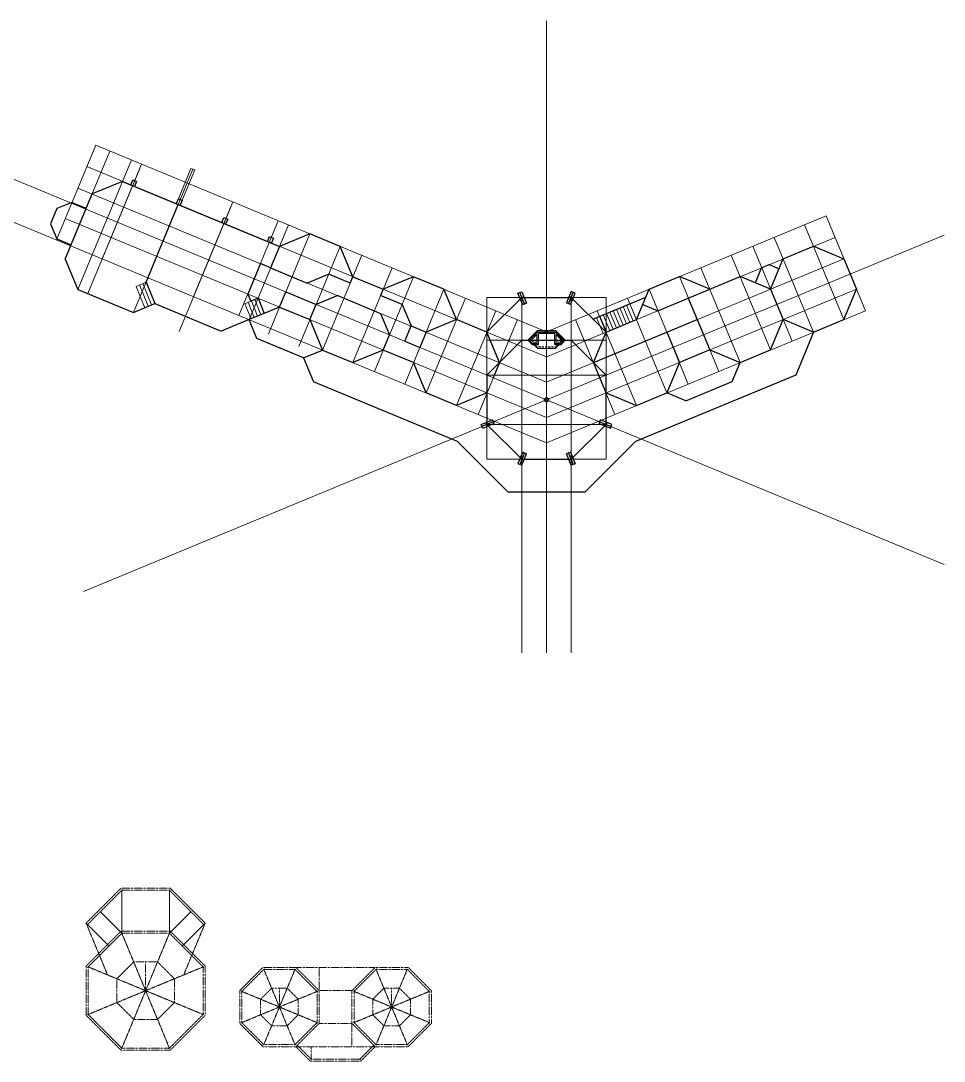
# Model space of a CAD drawing. Header units: inches. Extents: x 2775 to 35798, y 1675 to 10350.
# Drawn here: x 14588 to 17284, y 2785 to 5824 of the extents above; entities that cross this region are included whole.
import ezdxf

# ---------------------------------------------------------------- set-up
doc = ezdxf.new("R2010")
doc.units = ezdxf.units.IN
doc.header["$LTSCALE"] = 0.5
doc.header["$MEASUREMENT"] = 0
doc.linetypes.add('CENTER', pattern=[2, 1.25, -0.25, 0.25, -0.25])
doc.linetypes.add('HIDDEN', pattern=[0.375, 0.25, -0.125])
for name, color, linetype, lineweight in [('BALCONY', 3, 'CONTINUOUS', 30), ('GRID', 1, 'CENTER', 20), ('LAYOUT', 6, 'CONTINUOUS', 9), ('MILLWORK', 7, 'CONTINUOUS', 20), ('WALLS', 7, 'CONTINUOUS', 30)]:
    doc.layers.add(name, color=color, linetype=linetype, lineweight=lineweight)
doc.layers.add('LLMASONRY', color=12, linetype='CONTINUOUS')
doc.layers.add('LLWALLS', color=5, linetype='CONTINUOUS')

msp = doc.modelspace()

# ---------------------------------------------------------------- linework, layer by layer
at = {"layer": 'BALCONY', "color": 3, "ltscale": 50}
for p, q in [((14909.22745, 5345.15136), (14920.2553, 5340.58557)), ((15042.27506, 5290.06659), (15053.30292, 5285.5008)), ((15175.2355, 5235.01801), (15186.26335, 5230.45223)), ((15308.68173, 5179.77093), (15319.70958, 5175.20515)), ((16059.13807, 4997.43579), (16045.3146, 5030.6826)), ((16045.79162, 5014.02811), (16056.81798, 5018.59748)), ((16187.27507, 4997.69409), (16200.96439, 5030.99636)), ((16200.55452, 5014.34008), (16189.50982, 5018.86496)), ((16902.90804, 4914.6976), (16850.97367, 4789.25908)), ((15413.57688, 4839.48958), (15442.59189, 4769.49889)), ((15967.8835, 4653.03784), (15934.62966, 4639.23128)), ((15951.28439, 4639.69983), (15946.72063, 4650.72851)), ((16278.80972, 4653.01873), (16312.11891, 4639.34626)), ((16295.46242, 4639.7477), (16299.98172, 4650.79468)), ((15863.4034, 4595.27338), (16011.49694, 4447.22807)), ((16235.026, 4447.26448), (16383.07156, 4595.35828)), ((16059.20904, 4561.6956), (16045.39641, 4528.44429)), ((16187.34612, 4561.47905), (16201.04628, 4528.18124)), ((16045.868, 4545.09894), (16056.89585, 4540.53316)), ((16200.63099, 4544.83738), (16189.58777, 4540.3089)), ((16235.026, 4447.26448), (16011.49694, 4447.22807))]:
    msp.add_line(p, q, dxfattribs=at)
at = {"layer": 'BALCONY', "color": 3, "ltscale": 150}
for p, q in [((16850.97367, 4789.25908), (16383.07156, 4595.35828)), ((15863.4034, 4595.27338), (15442.59189, 4769.49889))]:
    msp.add_line(p, q, dxfattribs=at)
at = {"layer": 'GRID', "linetype": 'CENTER', "lineweight": 20, "ltscale": 50}
msp.add_line((14796.42329, 5318.34373), (14717.7805, 5128.24386), dxfattribs=at)
at = {"layer": 'GRID', "ltscale": 50}
for p, q in [((14917.07783, 4972.19058), (14754.47738, 5039.58847)), ((14979.63729, 4998.21977), (14917.07458, 4972.18276))]:
    msp.add_line(p, q, dxfattribs=at)
at = {"layer": 'GRID'}
for p, q in [((14880.63631, 3290.06124), (14778.81293, 3188.23786)), ((14884.87895, 3285.8186), (14783.05557, 3183.99522)), ((15024.63631, 3290.06124), (14880.63631, 3290.06124)), ((15024.63631, 3284.06124), (14880.63631, 3284.06124)), ((15122.21704, 3183.99522), (15020.39367, 3285.8186)), ((15126.45968, 3188.23786), (15024.63631, 3290.06124)), ((14841.52795, 3036.82295), (14778.81293, 3188.23041)), ((14880.63631, 3164.62374), (14778.81293, 3062.80036)), ((15024.63631, 3164.62374), (14880.63631, 3164.62374)), ((15126.45968, 3062.80036), (15024.63631, 3164.62374)), ((15063.74466, 3036.82295), (15126.45968, 3188.23041)), ((14884.87895, 3160.3811), (14783.05557, 3058.55772)), ((15024.63631, 3158.62374), (14880.63631, 3158.62374)), ((14883.12159, 3158.62374), (14952.63631, 2990.80036)), ((14952.63631, 2990.80036), (15022.15103, 3158.62374)), ((15122.21704, 3058.55772), (15020.39367, 3160.3811)), ((14868.72462, 3025.55772), (14917.87895, 3074.71205)), ((14917.87895, 3074.71205), (14987.39367, 3074.71205)), ((14952.63631, 2990.80036), (14952.63631, 3074.71205)), ((14987.39367, 3074.71205), (15036.548, 3025.55772)), ((14778.81293, 3062.80036), (14778.81293, 2918.80036)), ((14784.81293, 3062.80036), (14784.81293, 2918.80036)), ((14784.81293, 3060.31508), (14952.63631, 2990.80036)), ((15120.45968, 3060.31508), (14952.63631, 2990.80036)), ((15120.45968, 2918.80036), (15120.45968, 3062.80036)), ((15126.45968, 2918.80036), (15126.45968, 3062.80036)), ((15295.25411, 3058.99855), (15227.37185, 2991.1163)), ((15299.49675, 3054.75591), (15231.6145, 2986.87366)), ((15391.25411, 3058.99855), (15295.25411, 3058.99855)), ((15391.25411, 3052.99855), (15295.25411, 3052.99855)), ((15297.73939, 3052.99855), (15343.25411, 2943.1163)), ((15388.76882, 3052.99855), (15343.25411, 2943.1163)), ((15454.89372, 2986.87366), (15387.01147, 3054.75591)), ((15459.13636, 2991.1163), (15391.25411, 3058.99855)), ((15391.25411, 3058.99855), (15623.01861, 3058.99855)), ((15459.13636, 2991.1163), (15459.13636, 3058.99855)), ((15623.01861, 3058.99855), (15555.13636, 2991.1163)), ((15627.26125, 3054.75591), (15559.379, 2986.87366)), ((15719.01861, 3058.99855), (15623.01861, 3058.99855)), ((15719.01861, 3052.99855), (15623.01861, 3052.99855)), ((15625.50389, 3052.99855), (15671.01861, 2943.1163)), ((15716.53333, 3052.99855), (15671.01861, 2943.1163)), ((15782.65822, 2986.87366), (15714.77597, 3054.75591)), ((15786.90086, 2991.1163), (15719.01861, 3058.99855)), ((14868.72462, 2956.04301), (14868.72462, 3025.55772)), ((15036.548, 3025.55772), (15036.548, 2956.04301)), ((14952.63631, 2990.80036), (14784.81293, 2921.28565)), ((14883.12159, 2822.97699), (14952.63631, 2990.80036)), ((14952.63631, 2990.80036), (15022.15103, 2822.97699)), ((14952.63631, 2990.80036), (15120.45968, 2921.28565)), ((15227.37185, 2991.1163), (15227.37185, 2895.1163)), ((15233.37185, 2991.1163), (15233.37185, 2895.1163)), ((15233.37185, 2988.63102), (15343.25411, 2943.1163)), ((15288.31298, 2965.87366), (15320.49675, 2998.05742)), ((15320.49675, 2998.05742), (15366.01147, 2998.05742)), ((15343.25411, 2943.1163), (15343.25411, 2998.05742)), ((15453.13636, 2988.63102), (15343.25411, 2943.1163)), ((15366.01147, 2998.05742), (15398.19523, 2965.87366)), ((15453.13636, 2895.1163), (15453.13636, 2991.1163)), ((15459.13636, 2895.1163), (15459.13636, 2991.1163)), ((15459.13636, 2991.1163), (15555.13636, 2991.1163)), ((15459.13636, 2895.1163), (15459.13636, 2991.1163)), ((15555.13636, 2991.1163), (15555.13636, 2895.1163)), ((15555.13636, 2991.1163), (15555.13636, 2895.1163)), ((15561.13636, 2991.1163), (15561.13636, 2895.1163)), ((15561.13636, 2988.63102), (15671.01861, 2943.1163)), ((15616.07748, 2965.87366), (15648.26125, 2998.05742)), ((15648.26125, 2998.05742), (15693.77597, 2998.05742)), ((15671.01861, 2943.1163), (15671.01861, 2998.05742)), ((15780.90086, 2988.63102), (15671.01861, 2943.1163)), ((15693.77597, 2998.05742), (15725.95973, 2965.87366)), ((15780.90086, 2895.1163), (15780.90086, 2991.1163)), ((15786.90086, 2895.1163), (15786.90086, 2991.1163)), ((15786.90086, 2895.1163), (15786.90086, 2991.1163)), ((14917.87895, 2906.88868), (14868.72462, 2956.04301)), ((15036.548, 2956.04301), (14987.39367, 2906.88868)), ((15288.31298, 2920.35894), (15288.31298, 2965.87366)), ((15398.19523, 2965.87366), (15398.19523, 2920.35894)), ((15616.07748, 2920.35894), (15616.07748, 2965.87366)), ((15725.95973, 2965.87366), (15725.95973, 2920.35894)), ((14778.81293, 2918.80036), (14880.63631, 2816.97699)), ((14783.05557, 2923.04301), (14884.87895, 2821.21963)), ((15020.39367, 2821.21963), (15122.21704, 2923.04301)), ((15024.63631, 2816.97699), (15126.45968, 2918.80036)), ((15343.25411, 2943.1163), (15233.37185, 2897.60158)), ((15320.49675, 2888.17517), (15288.31298, 2920.35894)), ((15343.25411, 2943.1163), (15297.73939, 2833.23405)), ((15343.25411, 2943.1163), (15388.76882, 2833.23405)), ((15343.25411, 2943.1163), (15453.13636, 2897.60158)), ((15398.19523, 2920.35894), (15366.01147, 2888.17517)), ((15671.01861, 2943.1163), (15561.13636, 2897.60158)), ((15648.26125, 2888.17517), (15616.07748, 2920.35894)), ((15671.01861, 2943.1163), (15625.50389, 2833.23405)), ((15671.01861, 2943.1163), (15716.53333, 2833.23405)), ((15671.01861, 2943.1163), (15780.90086, 2897.60158)), ((15725.95973, 2920.35894), (15693.77597, 2888.17517)), ((14987.39367, 2906.88868), (14917.87895, 2906.88868)), ((15227.37185, 2895.1163), (15295.25411, 2827.23405)), ((15231.6145, 2899.35894), (15299.49675, 2831.47669)), ((15366.01147, 2888.17517), (15320.49675, 2888.17517)), ((15387.01147, 2831.47669), (15454.89372, 2899.35894)), ((15391.25411, 2827.23405), (15459.13636, 2895.1163)), ((15555.13636, 2895.1163), (15459.13636, 2895.1163)), ((15555.13636, 2895.1163), (15623.01861, 2827.23405)), ((15555.13636, 2895.1163), (15555.13636, 2827.23405)), ((15559.379, 2899.35894), (15627.26125, 2831.47669)), ((15693.77597, 2888.17517), (15648.26125, 2888.17517)), ((15714.77597, 2831.47669), (15782.65822, 2899.35894)), ((15719.01861, 2827.23405), (15786.90086, 2895.1163)), ((15295.25411, 2833.23405), (15391.25411, 2833.23405)), ((15295.25411, 2827.23405), (15391.25411, 2827.23405)), ((15433.68051, 2784.80764), (15391.25411, 2827.23405)), ((15391.25411, 2827.23405), (15623.01861, 2827.23405)), ((15437.92315, 2789.05028), (15395.49675, 2831.47669)), ((15436.16579, 2790.80764), (15436.16579, 2827.23405)), ((15576.34956, 2789.05028), (15618.77597, 2831.47669)), ((15580.5922, 2784.80764), (15623.01861, 2827.23405)), ((15623.01861, 2833.23405), (15719.01861, 2833.23405)), ((15623.01861, 2827.23405), (15719.01861, 2827.23405)), ((14880.63631, 2822.97699), (15024.63631, 2822.97699)), ((14880.63631, 2816.97699), (15024.63631, 2816.97699)), ((15433.68051, 2790.80764), (15580.5922, 2790.80764)), ((15433.68051, 2784.80764), (15580.5922, 2784.80764))]:
    msp.add_line(p, q, dxfattribs=at)
at = {"layer": 'GRID', "linetype": 'Continuous', "ltscale": 25}
for p, q in [((14883.12159, 3284.06124), (14883.12159, 3158.62374)), ((15022.15103, 3284.06124), (15022.15103, 3158.62374)), ((14883.12159, 3158.62374), (14820.40284, 3221.34249)), ((15022.15103, 3158.62374), (15084.86978, 3221.34249)), ((14778.81293, 3188.23041), (14845.77059, 3121.27275)), ((15126.45968, 3188.23786), (15059.49829, 3121.27647))]:
    msp.add_line(p, q, dxfattribs=at)
at = {"layer": 'GRID', "color": 6, "linetype": 'Continuous', "lineweight": 30, "ltscale": 50}
msp.add_circle((16123.18453, 4717.05658), 6.00011, dxfattribs=at)
at = {"layer": 'LAYOUT', "color": 1, "ltscale": 150}
for p, q in [((16123.33774, 3978.27519), (16123.03706, 5824.29727)), ((17284.35467, 4236.33242), (14187.70217, 5518.41676)), ((17284.3542, 5198.25003), (14771.0221, 4156.71358))]:
    msp.add_line(p, q, dxfattribs=at)
at = {"layer": 'LAYOUT', "ltscale": 50}
for p, q in [((14806.7778, 5461.07897), (14692.06461, 5184.13683)), ((14733.71859, 5166.89151), (14848.38672, 5443.85229)), ((14796.48888, 5140.90316), (14911.15701, 5417.86395)), ((14935.68473, 5393.15547), (14784.05028, 5027.3305)), ((14826.05502, 5128.6621), (14940.72315, 5405.62289)), ((15090.59873, 5390.81761), (14917.07783, 4972.19058)), ((14885.17524, 5355.10953), (14754.4886, 5039.58382)), ((14959.10263, 5073.57733), (15073.77076, 5350.53812)), ((15092.15025, 5018.49256), (15206.81838, 5295.45335)), ((15202.02895, 5282.72441), (15050.3945, 4916.89944)), ((15225.19787, 4963.40779), (15339.866, 5240.36858)), ((15254.764, 4951.16673), (15369.43213, 5228.12752)), ((16876.83614, 5228.37309), (16991.59448, 4951.44967)), ((15310.98181, 4909.352), (15432.20243, 5202.13918)), ((16788.14969, 5191.62101), (16902.90804, 4914.6976)), ((15399.68021, 4872.62879), (15520.90084, 5165.416)), ((15469.003, 4862.46686), (15583.67113, 5139.42765)), ((16662.62604, 5139.60343), (16777.38439, 4862.68001)), ((16725.38787, 5165.61222), (16840.14621, 4888.6888)), ((15557.70141, 4825.74368), (15672.36954, 5102.70447)), ((15620.47171, 4799.75534), (15735.13984, 5076.71613)), ((16511.17777, 5076.84257), (16625.93612, 4799.91915)), ((16573.9396, 5102.85136), (16688.69795, 4825.92794)), ((15709.17012, 4763.03216), (15823.83825, 5039.99295)), ((16422.49133, 5040.0905), (16537.24968, 4763.16708)), ((15771.94041, 4737.04382), (15886.60854, 5014.0046)), ((16359.72951, 5014.08171), (16474.48785, 4737.15829)), ((15860.63882, 4700.32064), (15975.30695, 4977.28142)), ((16271.04306, 4977.32963), (16385.80141, 4700.40621)), ((15923.40912, 4674.33229), (16038.07725, 4951.29308)), ((16208.28124, 4951.32084), (16323.03958, 4674.39742))]:
    msp.add_line(p, q, dxfattribs=at)
at = {"layer": 'LAYOUT', "ltscale": 150}
for p, q in [((16123.18499, 4916.05654), (14806.7778, 5461.07897)), ((16123.23784, 4591.59867), (14143.35896, 5411.31341)), ((16123.19697, 4842.54047), (14780.78594, 5398.32907)), ((16123.20894, 4769.02439), (14754.79408, 5335.57917)), ((16123.22587, 4665.11475), (14718.05647, 5246.88673)), ((16939.59796, 5254.38188), (16123.18499, 4916.05656)), ((16965.60005, 5191.63622), (16123.19697, 4842.54048)), ((16991.60214, 5128.89056), (16123.20894, 4769.0244)), ((17028.35422, 5040.20412), (16123.22587, 4665.11474)), ((17054.35631, 4977.45846), (16123.23784, 4591.59866))]:
    msp.add_line(p, q, dxfattribs=at)
at = {"layer": 'LAYOUT', "linetype": 'Continuous', "ltscale": 50}
msp.add_line((16939.59796, 5254.38188), (17054.35631, 4977.45846), dxfattribs=at)
at = {"layer": 'LAYOUT', "color": 2, "ltscale": 50}
for p, q in [((15949.38578, 4543.21795), (15949.30879, 5015.87766)), ((16051.16866, 5016.30731), (15949.3253, 4914.52728)), ((15949.34544, 5016.29072), (16296.99209, 5016.34735)), ((16297.04515, 4914.58397), (16195.16866, 5016.33076)), ((16297.02838, 5016.34735), (16297.10543, 4543.27459)), ((16051.1891, 4890.88115), (15949.34573, 4789.05638)), ((15949.36588, 4890.80793), (16297.01251, 4890.97781)), ((16297.06539, 4789.11298), (16195.18901, 4890.90447)), ((15949.34573, 4789.05638), (16297.06539, 4789.11298)), ((15949.36919, 4645.02607), (16297.08885, 4645.08285)), ((15949.36919, 4645.02607), (16051.24581, 4543.23455)), ((16195.24573, 4543.25788), (16297.08885, 4645.08285)), ((16297.10543, 4543.27459), (15949.38578, 4543.21795))]:
    msp.add_line(p, q, dxfattribs=at)
at = {"layer": 'LAYOUT', "color": 2, "ltscale": 150}
for p, q in [((16051.33774, 3978.26347), (16051.16866, 5016.30731)), ((16195.33774, 3978.28692), (16195.16866, 5016.33076))]:
    msp.add_line(p, q, dxfattribs=at)
at = {"layer": 'LLMASONRY', "color": 7, "linetype": 'Continuous', "lineweight": 30, "ltscale": 1.5}
for p, q in [((14909.22646, 5345.14894), (14915.13226, 5359.58411)), ((14915.12261, 5359.56052), (14926.2107, 5354.9698)), ((14926.2107, 5354.9698), (14920.2543, 5340.58316)), ((15042.27408, 5290.06417), (15048.17987, 5304.49934)), ((15048.17022, 5304.47575), (15059.25831, 5299.88503)), ((15059.25831, 5299.88503), (15053.30192, 5285.49839)), ((15175.23451, 5235.01559), (15181.14031, 5249.45076)), ((15181.13066, 5249.42717), (15192.21875, 5244.83645)), ((15192.21875, 5244.83645), (15186.26235, 5230.44981)), ((15308.68074, 5179.76851), (15314.58654, 5194.20368)), ((15314.57689, 5194.18009), (15325.66498, 5189.58937)), ((15325.66498, 5189.58937), (15319.70858, 5175.20274)), ((16046.72088, 5011.81199), (16039.7712, 5028.38569)), ((16039.7713, 5028.38543), (16050.8579, 5032.97977)), ((16050.8579, 5032.97977), (16064.64224, 4999.71674)), ((16195.41187, 5033.27116), (16181.76174, 4999.95283)), ((16206.5169, 5028.72156), (16195.41187, 5033.27116)), ((16199.6342, 5012.12023), (16206.517, 5028.72182)), ((16053.63379, 4995.15509), (16046.65994, 5011.78643)), ((16053.6339, 4995.15484), (16064.64224, 4999.71674)), ((16192.78839, 4995.43534), (16181.76174, 4999.95283)), ((16192.7885, 4995.4356), (16199.69524, 5012.09492)), ((16068.547, 4890.86558), (16080.88808, 4878.53254)), ((15932.33532, 4644.77575), (15965.60535, 4658.54317)), ((15970.16165, 4647.53251), (15965.60535, 4658.54317)), ((16276.55376, 4647.50427), (16281.06567, 4658.53319)), ((16314.3909, 4644.89992), (16281.06567, 4658.53319)), ((15936.92401, 4633.68682), (15932.33532, 4644.77575)), ((15953.50099, 4640.62797), (15936.92376, 4633.68671)), ((15970.1614, 4647.5324), (15953.52651, 4640.56701)), ((16276.55402, 4647.50416), (16293.21683, 4640.60584)), ((16293.24211, 4640.6669), (16309.84717, 4633.79249)), ((16309.84692, 4633.79259), (16314.3909, 4644.89992)), ((16053.70402, 4563.97451), (16046.73559, 4547.3409)), ((16050.94045, 4526.14893), (16064.71396, 4559.41644)), ((16053.70413, 4563.97476), (16064.71396, 4559.41644)), ((16192.8587, 4563.73959), (16181.83353, 4559.21851)), ((16192.85881, 4563.73933), (16199.77098, 4547.08226)), ((16046.79654, 4547.31536), (16039.85225, 4530.7394)), ((16039.85236, 4530.73965), (16050.94045, 4526.14893)), ((16195.49451, 4525.90463), (16181.83353, 4559.21851)), ((16206.59806, 4530.45784), (16195.49451, 4525.90463)), ((16199.70994, 4547.05693), (16206.59816, 4530.45759))]:
    msp.add_line(p, q, dxfattribs=at)
at = {"layer": 'LLMASONRY', "color": 7, "linetype": 'Continuous', "lineweight": 30}
for p, q in [((16095.73331, 4918.06961), (16068.547, 4890.86558)), ((16150.63602, 4918.08749), (16095.73331, 4918.06961)), ((16147.38091, 4911.08643), (16099.38091, 4911.0708)), ((16177.84005, 4890.90118), (16150.63602, 4918.08749)), ((16177.84005, 4890.90118), (16165.62405, 4878.67855))]:
    msp.add_line(p, q, dxfattribs=at)
at = {"layer": 'LLMASONRY', "color": 7, "linetype": 'Continuous', "lineweight": 20}
for p, q in [((16096.97693, 4915.07001), (16072.78964, 4890.86696)), ((16095.37888, 4907.81223), (16078.44649, 4890.8688)), ((16149.39448, 4915.08696), (16096.97693, 4915.07001)), ((16173.08063, 4890.91666), (16149.39436, 4915.08709)), ((16167.92377, 4890.91473), (16151.37865, 4907.44907)), ((16072.78964, 4890.86696), (16081.66789, 4881.45887)), ((16083.77853, 4885.54024), (16078.44649, 4890.8688)), ((16167.94029, 4890.89823), (16162.79497, 4885.75012)), ((16173.07064, 4890.92685), (16164.45686, 4881.75452))]:
    msp.add_line(p, q, dxfattribs=at)
at = {"layer": 'LLMASONRY', "color": 7, "linetype": 'Continuous', "lineweight": 20, "ltscale": 5}
for p, q in [((16095.36506, 4885.57101), (16095.37888, 4907.81223)), ((16151.36515, 4885.71976), (16151.37865, 4907.44907))]:
    msp.add_line(p, q, dxfattribs=at)
at = {"layer": 'LLMASONRY', "color": 7, "linetype": 'Continuous', "lineweight": 30, "ltscale": 5}
for p, q in [((16099.36072, 4878.5816), (16099.38091, 4911.0708)), ((16147.36079, 4878.69927), (16147.38091, 4911.08643))]:
    msp.add_line(p, q, dxfattribs=at)
at = {"layer": 'LLMASONRY', "color": 7, "linetype": 'Continuous', "lineweight": 30, "ltscale": 7.5}
for p, q in [((16080.88808, 4878.53254), (16099.36072, 4878.5816)), ((16147.36078, 4878.7091), (16165.70327, 4878.75782))]:
    msp.add_line(p, q, dxfattribs=at)
at = {"layer": 'LLMASONRY', "color": 7, "linetype": 'Continuous', "lineweight": 20, "ltscale": 7.5}
for p, q in [((16081.66789, 4881.45887), (16099.36259, 4881.58162)), ((16083.77853, 4885.54024), (16095.36506, 4885.57101)), ((16147.36264, 4881.70911), (16164.45686, 4881.75452)), ((16151.36515, 4885.71976), (16162.79497, 4885.75012))]:
    msp.add_line(p, q, dxfattribs=at)
at = {"layer": 'LLMASONRY', "color": 7, "linetype": 'Continuous', "lineweight": 20, "ltscale": 50}
for p, q in [((16097.7513, 4866.65342), (16085.85125, 4878.54572)), ((16148.57792, 4866.66988), (16097.95599, 4866.65345)), ((16160.51585, 4878.61559), (16148.57792, 4866.66988))]:
    msp.add_line(p, q, dxfattribs=at)
at = {"layer": 'LLMASONRY', "color": 7, "linetype": 'HIDDEN', "lineweight": 30, "ltscale": 25}
for p, q in [((16093.9578, 4870.6571), (16093.96568, 4878.57762)), ((16153.29316, 4870.70465), (16153.25042, 4878.71101))]:
    msp.add_line(p, q, dxfattribs=at)
at = {"layer": 'LLMASONRY', "color": 7, "linetype": 'HIDDEN', "lineweight": 30, "ltscale": 50}
msp.add_line((16153.29316, 4870.70465), (16093.9578, 4870.6571), dxfattribs=at)
at = {"layer": 'LLWALLS', "linetype": 'Continuous', "ltscale": 0.75, "const_width": 0.5}
for points in [[(16073.86841, 4890.86823, 1), (16077.36841, 4890.86823, 1)], [(16172.52106, 4890.91575, -1), (16169.02106, 4890.91693, -1)]]:
    msp.add_lwpolyline(points, format="xyb", close=True, dxfattribs=at)
at = {"layer": 'MILLWORK', "ltscale": 50}
for p, q in [((14924.64134, 5048.55219), (14953.73493, 5060.6275)), ((16356.60849, 4939.28624), (16337.47348, 4985.46093)), ((16366.30857, 4943.306), (16347.17356, 4989.48069)), ((16376.00865, 4947.32575), (16356.87364, 4993.50044)), ((16385.70873, 4951.34551), (16366.57372, 4997.5202)), ((16288.70793, 4911.14793), (16269.57293, 4957.32262)), ((16298.40801, 4915.16769), (16279.27301, 4961.34238)), ((16308.10809, 4919.18745), (16288.97309, 4965.36214)), ((16317.80817, 4923.20721), (16298.67317, 4969.3819)), ((16327.50825, 4927.22696), (16308.37325, 4973.40165)), ((16337.20833, 4931.24672), (16318.07333, 4977.42141)), ((16346.90841, 4935.26648), (16327.77341, 4981.44117))]:
    msp.add_line(p, q, dxfattribs=at)
at = {"layer": 'MILLWORK', "ltscale": 10}
for p, q in [((14924.64134, 5048.55219), (14950.54664, 4986.13739)), ((14934.3392, 5052.57729), (14960.2445, 4990.16249)), ((14944.03707, 5056.6024), (14969.94236, 4994.18759))]:
    msp.add_line(p, q, dxfattribs=at)
at = {"layer": 'WALLS', "lineweight": 20, "ltscale": 50}
for p, q in [((15048.17987, 5304.49934), (15084.89525, 5393.17898)), ((15059.25831, 5299.88503), (15095.98344, 5388.58822)), ((15084.89525, 5393.17898), (15095.98344, 5388.58822)), ((15259.83146, 5005.29127), (15241.92064, 4997.90105)), ((15241.92064, 4997.90105), (15260.31587, 4953.52764)), ((15251.62687, 5001.90596), (15270.01543, 4957.54865)), ((15261.34646, 5005.87867), (15279.71499, 4961.56965)), ((15271.04602, 5009.89968), (15289.41456, 4965.59066))]:
    msp.add_line(p, q, dxfattribs=at)
at = {"layer": 'WALLS', "color": 4, "linetype": 'Continuous', "ltscale": 50}
for p, q in [((14885.17524, 5355.10952), (14796.42288, 5318.34472)), ((14737.55446, 5293.95905), (14693.27511, 5275.61676)), ((14675.00088, 5231.33108), (14693.30758, 5187.13763)), ((14717.71498, 5128.21672), (14754.48857, 5039.44314))]:
    msp.add_line(p, q, dxfattribs=at)
at = {"layer": 'WALLS', "color": 4, "ltscale": 50}
for p, q in [((14885.17524, 5355.10952), (15343.45036, 5165.37309)), ((14717.7805, 5128.24386), (14796.47696, 5318.32151)), ((14737.55446, 5293.95905), (14779.19044, 5276.7208)), ((14693.35901, 5275.65152), (14675.00088, 5231.33108)), ((14953.73493, 5060.6275), (15047.8762, 5287.74759)), ((14693.30758, 5187.13763), (14734.96094, 5169.89218)), ((14754.48857, 5039.44314), (14917.07783, 4972.19058)), ((15949.3253, 4914.52728), (16051.16866, 5016.30731)), ((16051.16866, 5016.30731), (16195.16866, 5016.33076)), ((16297.04495, 4914.58446), (16195.16866, 5016.33076)), ((14917.07458, 4972.18276), (14979.63729, 4998.21977)), ((14979.6161, 4998.21096), (15173.57773, 4917.81386)), ((15254.83668, 4951.34227), (15173.57773, 4917.81386)), ((15949.34573, 4789.05638), (16051.16563, 4890.85767)), ((16051.16563, 4890.85767), (16195.18909, 4890.92805)), ((16195.18909, 4890.90439), (16297.06539, 4789.11298)), ((15949.34573, 4789.05638), (15949.36919, 4645.02607)), ((16297.08885, 4645.08285), (16297.06539, 4789.11298)), ((15949.36919, 4645.02607), (16051.24572, 4543.23464)), ((16195.24572, 4543.258), (16297.08885, 4645.08285)), ((16051.24572, 4543.23455), (16195.24586, 4543.258))]:
    msp.add_line(p, q, dxfattribs=at)
at = {"layer": 'WALLS', "ltscale": 50}
for p, q in [((15432.20243, 5202.13918), (15343.45041, 5165.37322)), ((15557.68941, 5076.67342), (15520.90078, 5165.41586)), ((15317.46876, 5102.61909), (15424.58825, 5058.2692)), ((15487.31064, 5084.2521), (15424.58825, 5058.2692)), ((15550.06939, 5058.26853), (15557.68942, 5076.67338)), ((15557.68942, 5076.67338), (15646.38785, 5039.95025)), ((15735.13984, 5076.71613), (15646.38785, 5039.95025)), ((16422.49133, 5040.0905), (16511.17777, 5076.84257)), ((16599.94169, 5040.1057), (16511.17777, 5076.84257)), ((16599.94169, 5040.1057), (16688.62813, 5076.85777)), ((16777.39205, 5040.12091), (16688.62813, 5076.85777)), ((15251.17944, 5026.16174), (15259.83141, 5005.29125)), ((15343.44321, 4987.75682), (15361.87746, 5032.28157)), ((15361.87746, 5032.28157), (15450.57588, 4995.55838)), ((15513.38599, 5021.50492), (15450.53955, 4995.47063)), ((15513.38599, 5021.50492), (15638.86697, 4969.55295)), ((15646.38785, 5039.95025), (15638.77941, 5021.57339)), ((15860.62688, 4951.25044), (15823.83825, 5039.99295)), ((16258.74504, 4952.8355), (16412.79265, 5016.67354)), ((16385.7316, 4951.33605), (16422.49133, 5040.0905)), ((16448.51122, 4977.30189), (16599.94169, 5040.1057)), ((16777.39205, 5040.12091), (16814.14412, 4951.43446)), ((15343.51588, 4987.93236), (15254.83668, 4951.34227)), ((15280.74558, 5013.92068), (15259.83146, 5005.29127)), ((15280.74558, 5013.92068), (15299.11412, 4969.61166)), ((15343.51588, 4987.93236), (15432.2143, 4951.2092)), ((15432.2143, 4951.2092), (15450.53955, 4995.47063)), ((15701.55452, 4995.59667), (15727.57682, 4932.82506)), ((16404.09888, 4995.6829), (16448.51122, 4977.30189)), ((16537.17987, 5014.09691), (16563.18196, 4951.35125)), ((15638.86697, 4969.55295), (15664.81492, 4906.85859)), ((15277.72684, 4895.73462), (15254.76395, 4951.16661)), ((15432.2143, 4951.2092), (15469.00295, 4862.46675)), ((15709.18968, 4888.48643), (15727.57682, 4932.82506)), ((15727.57682, 4932.82506), (15771.87493, 4914.48464)), ((15860.62688, 4951.25044), (15771.87493, 4914.48464)), ((15949.3253, 4914.52728), (15860.62688, 4951.25044)), ((16297.04515, 4914.58397), (16385.7316, 4951.33605)), ((16474.49551, 4914.59918), (16563.18196, 4951.35125)), ((16563.18196, 4951.35125), (16599.83195, 4862.62251)), ((16777.38439, 4862.68001), (16814.14412, 4951.43446)), ((15413.57688, 4839.48958), (15277.72684, 4895.73462)), ((15646.45333, 4862.50939), (15664.83607, 4906.90969)), ((15771.87493, 4914.48464), (15753.51335, 4870.13543)), ((15986.11397, 4825.78482), (15949.3253, 4914.52728)), ((16260.28542, 4825.82953), (16474.49551, 4914.59918)), ((16260.28542, 4825.82953), (16297.04515, 4914.58397)), ((16474.49551, 4914.59918), (16511.24759, 4825.91274)), ((15709.18968, 4888.48643), (15753.51333, 4870.13542)), ((15413.57688, 4839.48958), (15469.00295, 4862.46675)), ((15646.45333, 4862.50939), (15557.70141, 4825.74368)), ((16599.83195, 4862.62251), (16511.24759, 4825.91274)), ((16599.93403, 4862.66481), (16688.69795, 4825.92794)), ((16688.69795, 4825.92794), (16777.38439, 4862.68001)), ((15771.94041, 4737.04382), (15735.15175, 4825.78623)), ((15986.11392, 4825.78477), (15967.75236, 4781.43562)), ((16297.03757, 4737.14291), (16260.28542, 4825.82953)), ((16511.24759, 4825.91274), (16474.48785, 4737.15829)), ((16665.75312, 4770.48847), (16688.69795, 4825.92794)), ((16529.92141, 4714.19918), (16665.75312, 4770.48847)), ((15860.63882, 4700.32064), (15771.94041, 4737.04382)), ((15949.39077, 4737.08642), (15860.63882, 4700.32064)), ((16297.03757, 4737.14311), (16385.80141, 4700.40621)), ((16385.80141, 4700.40621), (16474.48785, 4737.15829)), ((16529.92141, 4714.19918), (16474.48785, 4737.15829))]:
    msp.add_line(p, q, dxfattribs=at)
at = {"layer": 'WALLS', "color": 7, "ltscale": 50}
for p, q in [((15520.90078, 5165.41586), (15432.20243, 5202.13918)), ((15343.45041, 5165.37322), (15317.46878, 5102.61909)), ((15287.90262, 5114.86015), (15251.17946, 5026.16173)), ((15317.46876, 5102.61909), (15287.90262, 5114.86015)), ((15550.0742, 5058.28015), (15487.31064, 5084.2521)), ((15823.83825, 5039.99295), (15735.1398, 5076.71605)), ((15701.55452, 4995.59667), (15638.77941, 5021.57339)), ((15469.00295, 4862.46675), (15557.70141, 4825.74368)), ((15735.15175, 4825.78623), (15646.45333, 4862.50939))]:
    msp.add_line(p, q, dxfattribs=at)
at = {"layer": 'WALLS', "color": 5, "ltscale": 50}
for p, q in [((16814.15178, 5128.87536), (16902.83823, 5165.62743)), ((16902.83823, 5165.62743), (16991.60214, 5128.89056)), ((16751.38996, 5102.86656), (16773.56157, 5112.05458)), ((16773.56157, 5112.05458), (16802.26183, 5100.1677)), ((16777.39205, 5040.12091), (16814.15178, 5128.87536)), ((16991.60214, 5128.89056), (17028.35422, 5040.20412)), ((16733.01009, 5058.48934), (16751.38996, 5102.86656)), ((16991.59448, 4951.44967), (17028.35422, 5040.20412)), ((16902.90804, 4914.6976), (16814.14412, 4951.43446)), ((16902.90804, 4914.6976), (16991.59448, 4951.44967))]:
    msp.add_line(p, q, dxfattribs=at)
at = {"layer": 'WALLS', "color": 4, "ltscale": 10}
msp.add_line((14953.73493, 5060.6275), (14979.64022, 4998.21269), dxfattribs=at)

doc.saveas('drawing.dxf')
